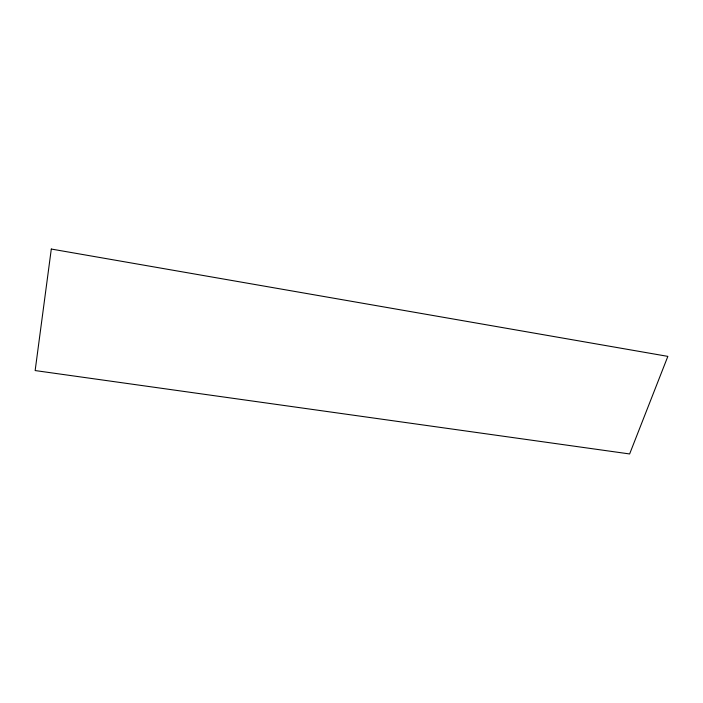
<?xml version="1.0" encoding="UTF-8"?>
<svg xmlns="http://www.w3.org/2000/svg" width="703" height="703" viewBox="0 0 703 703"><rect width="100%" height="100%" fill="white"/><g stroke="black" fill="none" stroke-linecap="round" stroke-linejoin="round"><path stroke-width="1.05" d="M51.301 249.047L35.15 370.56L629.633 453.953L667.85 356.377L51.301 249.047"/></g></svg>
